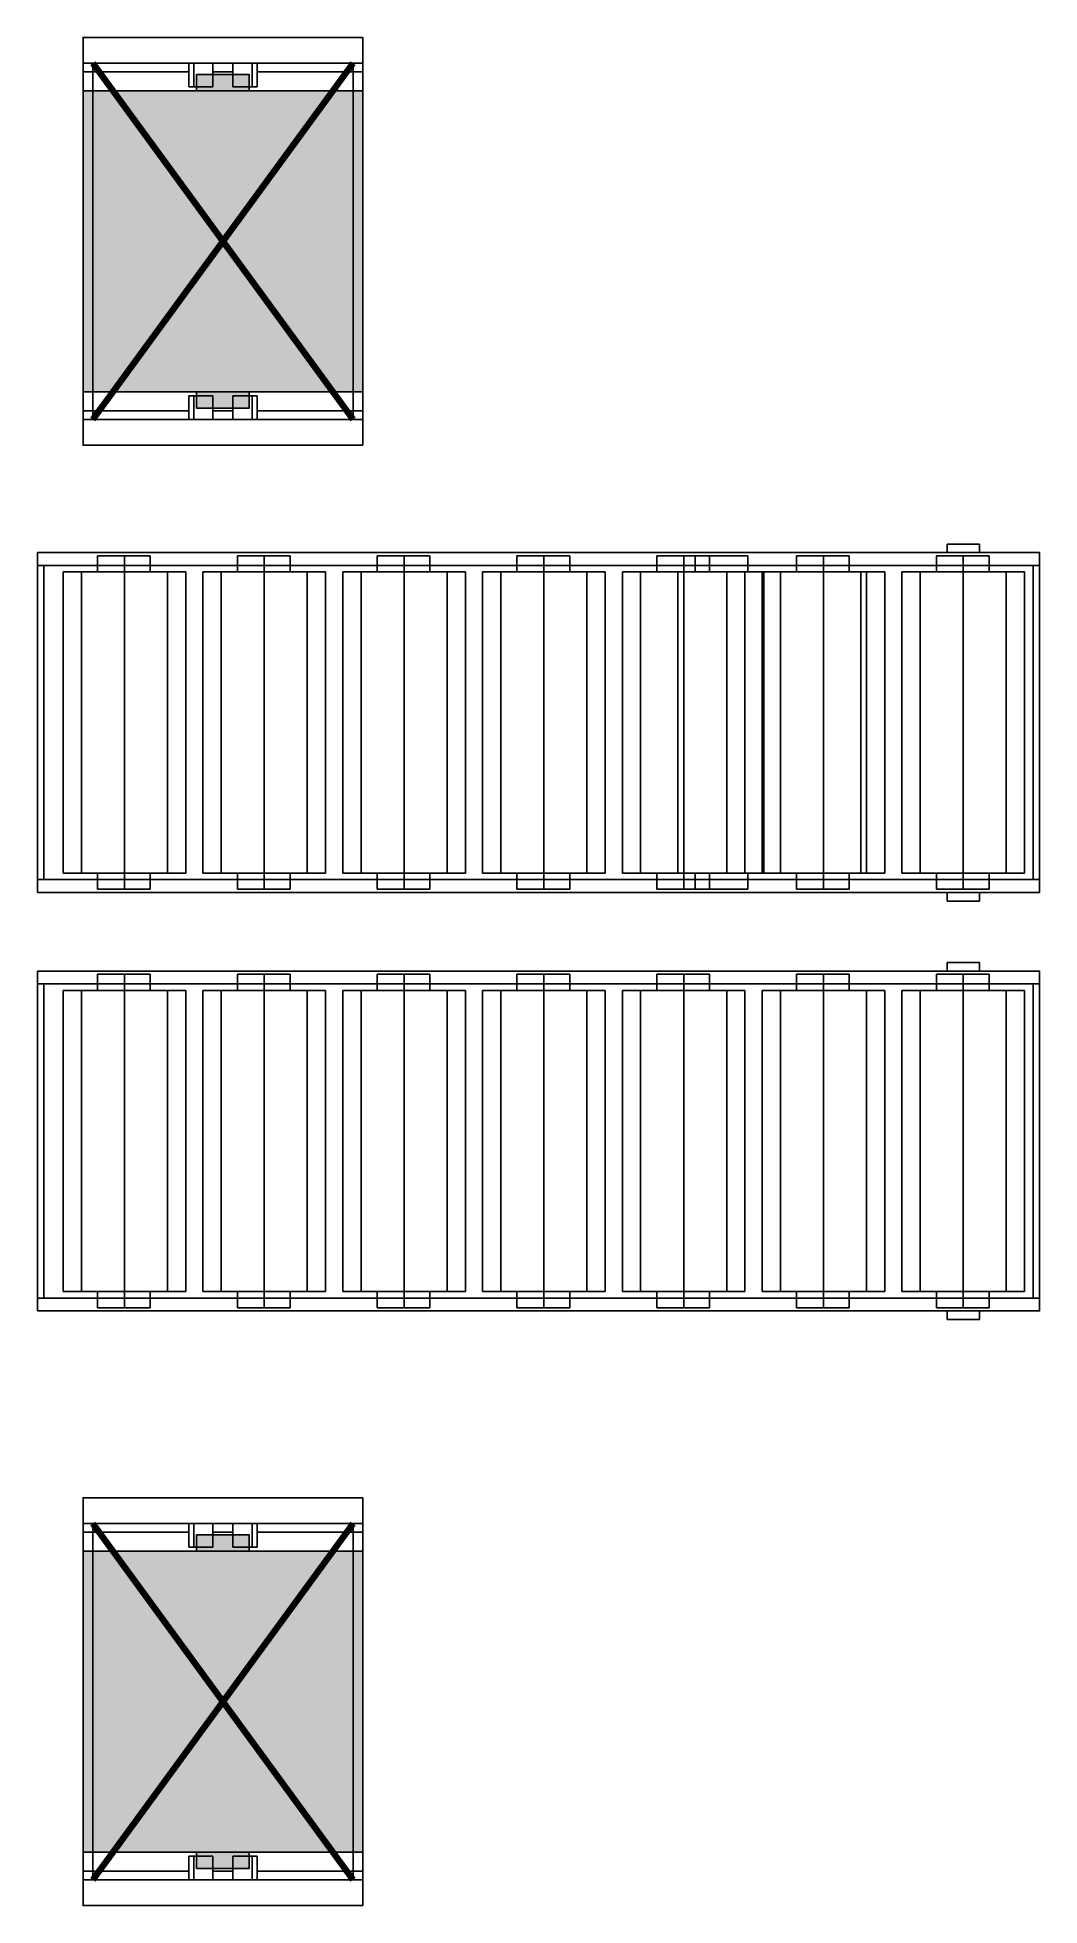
# Model space of a CAD drawing. Header units: millimetres. Extents: x -4081 to 579, y 2772 to 11457.
import ezdxf

# ---------------------------------------------------------------- set-up
doc = ezdxf.new("R2010")
doc.units = ezdxf.units.MM
doc.header["$LTSCALE"] = 0.5
doc.layers.add('MB04_Pallet', color=8, linetype='Continuous', lineweight=9)
for name, color, linetype in [('P-074D4DC8', 7, 'Continuous'), ('P-356563DD', 7, 'Continuous'), ('P-63CB6BFC', 7, 'Continuous'), ('P-7F967FF5', 7, 'Continuous')]:
    doc.layers.add(name, color=color, linetype=linetype)

# ---------------------------------------------------------------- blocks, each defined once
blk = doc.blocks.new('Bobina')
h = blk.add_hatch(color=0)
h.set_gradient(color1=(0, 0, 255), rotation=90, one_color=1, tint=1, name='CYLINDER')
h.paths.add_polyline_path([(1550, 772.5), (1475, 772.5), (1475, 527.5), (1550, 527.5)])
h.paths.add_polyline_path([(75, 772.5), (0, 772.5), (0, 527.5), (75, 527.5)])
at = {"layer": 'MB04_Pallet'}
h = blk.add_hatch(color=0, dxfattribs=at)
h.set_gradient(color1=(0, 0, 255), rotation=90, one_color=1, tint=1, name='CYLINDER')
h.paths.add_polyline_path([(1475, 1300), (75, 1300), (75, 0), (1475, 0)])
at = {"color": 0}
blk.add_lwpolyline([(75, 0), (1475, 0), (1475, 1300), (75, 1300)], close=True, dxfattribs=at)
for points in [[(75, 772.5), (0, 772.5), (0, 527.5), (75, 527.5)], [(1475, 527.5), (1550, 527.5), (1550, 772.5), (1475, 772.5)]]:
    blk.add_lwpolyline(points, dxfattribs=at)
blk = doc.blocks.new('Sbarretta')
at = {"color": 0}
for p, q in [((391.6, 110), (391.6, 0)), ((414, 110), (414, 0)), ((503.4, 110), (503.4, 0)), ((596.6, 110), (596.6, 0)), ((686, 110), (686, 0)), ((708.4, 110), (708.4, 0)), ((503.4, 0), (391.6, 0)), ((708.4, 0), (596.6, 0))]:
    blk.add_line(p, q, dxfattribs=at)
for points in [[(708.4, 70), (1200, 70), (1200, 110), (-100, 110), (-100, 70), (391.6, 70)], [(503.4, 70), (596.6, 70)]]:
    blk.add_lwpolyline(points, dxfattribs=at)

msp = doc.modelspace()

# ---------------------------------------------------------------- linework, layer by layer
at = {"layer": 'P-074D4DC8', "color": 5, "linetype": 'Continuous'}
for p, q in [((-1022.6, 9046.8), (-1022.6, 8971.8)), ((-1022.6, 9046.8), (-777.6, 9046.8)), ((-1022.6, 9046.8), (-777.6, 9046.8)), ((-777.6, 9046.8), (-777.6, 8971.8)), ((-702.6, 8971.8), (-1102.6, 8971.8)), ((-1102.6, 7571.8), (-1102.6, 8971.8)), ((-702.6, 8971.8), (-252.6, 8971.8)), ((-702.6, 7571.8), (-702.6, 8971.8)), ((-252.6, 8971.8), (-252.6, 7571.8)), ((-702.6, 7571.8), (-1102.6, 7571.8)), ((-1022.6, 7571.8), (-1022.6, 7496.8)), ((-777.6, 7571.8), (-777.6, 7496.8)), ((-702.6, 7571.8), (-252.6, 7571.8)), ((-777.6, 7496.8), (-1022.6, 7496.8))]:
    msp.add_line(p, q, dxfattribs=at)
at = {"layer": 'P-356563DD', "color": 5, "linetype": 'Continuous'}
for points in [[(-2568.1, 11457), (-3868.1, 11457), (-3868.1, 11337), (-2568.1, 11337)], [(-3868.1, 11337), (-3823.1, 11337), (-3823.1, 9681), (-3868.1, 9681)], [(-2568.1, 11337), (-2613.1, 11337), (-2613.1, 9681), (-2568.1, 9681)], [(-2568.1, 9561), (-3868.1, 9561), (-3868.1, 9681), (-2568.1, 9681)], [(-2568.1, 4668), (-3868.1, 4668), (-3868.1, 4548), (-2568.1, 4548)], [(-3868.1, 4548), (-3823.1, 4548), (-3823.1, 2892), (-3868.1, 2892)], [(-2568.1, 4548), (-2613.1, 4548), (-2613.1, 2892), (-2568.1, 2892)], [(-2568.1, 2772), (-3868.1, 2772), (-3868.1, 2892), (-2568.1, 2892)]]:
    msp.add_lwpolyline(points, close=True, dxfattribs=at)
at = {"layer": 'P-356563DD', "color": 5, "linetype": 'Continuous', "const_width": 30}
for points in [[(-2613.1, 11337), (-3823.1, 9681)], [(-3823.1, 11337), (-2613.1, 9681)], [(-2613.1, 4548), (-3823.1, 2892)], [(-3823.1, 4548), (-2613.1, 2892)]]:
    msp.add_lwpolyline(points, dxfattribs=at)
at = {"layer": 'P-63CB6BFC', "color": 5, "linetype": 'Continuous'}
for p, q in [((-3801, 9046.8), (-3556, 9046.8)), ((-3801, 8971.8), (-3801, 9046.8)), ((-3676, 9046.8), (-3676, 7496.8)), ((-3556, 8971.8), (-3556, 9046.8)), ((-3151, 9046.8), (-2906, 9046.8)), ((-3151, 8971.8), (-3151, 9046.8)), ((-3026, 9046.8), (-3026, 7496.8)), ((-2906, 8971.8), (-2906, 9046.8)), ((-2501, 9046.8), (-2256, 9046.8)), ((-2501, 8971.8), (-2501, 9046.8)), ((-2376, 9046.8), (-2376, 7496.8)), ((-2256, 8971.8), (-2256, 9046.8)), ((-1851, 9046.8), (-1606, 9046.8)), ((-1851, 8971.8), (-1851, 9046.8)), ((-1726, 9046.8), (-1726, 7496.8)), ((-1606, 8971.8), (-1606, 9046.8)), ((-1201, 9046.8), (-956, 9046.8)), ((-1201, 8971.8), (-1201, 9046.8)), ((-1076, 9046.8), (-1076, 7496.8)), ((-956, 8971.8), (-956, 9046.8)), ((-551, 9046.8), (-306, 9046.8)), ((-551, 8971.8), (-551, 9046.8)), ((-426, 9046.8), (-426, 7496.8)), ((-306, 8971.8), (-306, 9046.8)), ((99, 9046.8), (344, 9046.8)), ((99, 8971.8), (99, 9046.8)), ((224, 9046.8), (224, 7496.8)), ((344, 8971.8), (344, 9046.8)), ((-3961, 7571.8), (-3961, 8971.8)), ((-3876, 8971.8), (-3961, 8971.8)), ((-3876, 8971.8), (-3876, 7571.8)), ((-3876, 8971.8), (-3476, 8971.8)), ((-3476, 8971.8), (-3476, 7571.8)), ((-3391, 8971.8), (-3476, 8971.8)), ((-3391, 8971.8), (-3391, 7571.8)), ((-3311, 7571.8), (-3311, 8971.8)), ((-3226, 8971.8), (-3311, 8971.8)), ((-3226, 8971.8), (-3226, 7571.8)), ((-3226, 8971.8), (-2826, 8971.8)), ((-2826, 8971.8), (-2826, 7571.8)), ((-2741, 8971.8), (-2826, 8971.8)), ((-2741, 8971.8), (-2741, 7571.8)), ((-2661, 7571.8), (-2661, 8971.8)), ((-2576, 8971.8), (-2661, 8971.8)), ((-2576, 8971.8), (-2576, 7571.8)), ((-2576, 8971.8), (-2176, 8971.8)), ((-2176, 8971.8), (-2176, 7571.8)), ((-2091, 8971.8), (-2176, 8971.8)), ((-2091, 8971.8), (-2091, 7571.8)), ((-2011, 7571.8), (-2011, 8971.8)), ((-1926, 8971.8), (-2011, 8971.8)), ((-1926, 8971.8), (-1926, 7571.8)), ((-1926, 8971.8), (-1526, 8971.8)), ((-1526, 8971.8), (-1526, 7571.8)), ((-1441, 8971.8), (-1526, 8971.8)), ((-1441, 8971.8), (-1441, 7571.8)), ((-1361, 7571.8), (-1361, 8971.8)), ((-1276, 8971.8), (-1361, 8971.8)), ((-1276, 8971.8), (-1276, 7571.8)), ((-1276, 8971.8), (-876, 8971.8)), ((-876, 8971.8), (-876, 7571.8)), ((-791, 8971.8), (-876, 8971.8)), ((-791, 8971.8), (-791, 7571.8)), ((-711, 7571.8), (-711, 8971.8)), ((-626, 8971.8), (-711, 8971.8)), ((-626, 8971.8), (-626, 7571.8)), ((-626, 8971.8), (-226, 8971.8)), ((-226, 8971.8), (-226, 7571.8)), ((-141, 8971.8), (-226, 8971.8)), ((-141, 8971.8), (-141, 7571.8)), ((-61, 7571.8), (-61, 8971.8)), ((24, 8971.8), (-61, 8971.8)), ((24, 8971.8), (24, 7571.8)), ((24, 8971.8), (424, 8971.8)), ((424, 8971.8), (424, 7571.8)), ((509, 8971.8), (424, 8971.8)), ((509, 8971.8), (509, 7571.8)), ((-3876, 7571.8), (-3961, 7571.8)), ((-3876, 7571.8), (-3476, 7571.8)), ((-3801, 7496.8), (-3801, 7571.8)), ((-3556, 7496.8), (-3556, 7571.8)), ((-3391, 7571.8), (-3476, 7571.8)), ((-3226, 7571.8), (-3311, 7571.8)), ((-3226, 7571.8), (-2826, 7571.8)), ((-3151, 7496.8), (-3151, 7571.8)), ((-2906, 7496.8), (-2906, 7571.8)), ((-2741, 7571.8), (-2826, 7571.8)), ((-2576, 7571.8), (-2661, 7571.8)), ((-2576, 7571.8), (-2176, 7571.8)), ((-2501, 7496.8), (-2501, 7571.8)), ((-2256, 7496.8), (-2256, 7571.8)), ((-2091, 7571.8), (-2176, 7571.8)), ((-1926, 7571.8), (-2011, 7571.8)), ((-1926, 7571.8), (-1526, 7571.8)), ((-1851, 7496.8), (-1851, 7571.8)), ((-1606, 7496.8), (-1606, 7571.8)), ((-1441, 7571.8), (-1526, 7571.8)), ((-1276, 7571.8), (-1361, 7571.8)), ((-1276, 7571.8), (-876, 7571.8)), ((-1201, 7496.8), (-1201, 7571.8)), ((-956, 7496.8), (-956, 7571.8)), ((-791, 7571.8), (-876, 7571.8)), ((-626, 7571.8), (-711, 7571.8)), ((-626, 7571.8), (-226, 7571.8)), ((-551, 7496.8), (-551, 7571.8)), ((-306, 7496.8), (-306, 7571.8)), ((-141, 7571.8), (-226, 7571.8)), ((24, 7571.8), (-61, 7571.8)), ((24, 7571.8), (424, 7571.8)), ((99, 7496.8), (99, 7571.8)), ((344, 7496.8), (344, 7571.8)), ((509, 7571.8), (424, 7571.8)), ((-3556, 7496.8), (-3801, 7496.8)), ((-3556, 7496.8), (-3801, 7496.8)), ((-2906, 7496.8), (-3151, 7496.8)), ((-2906, 7496.8), (-3151, 7496.8)), ((-2256, 7496.8), (-2501, 7496.8)), ((-2256, 7496.8), (-2501, 7496.8)), ((-1606, 7496.8), (-1851, 7496.8)), ((-1606, 7496.8), (-1851, 7496.8)), ((-956, 7496.8), (-1201, 7496.8)), ((-956, 7496.8), (-1201, 7496.8)), ((-306, 7496.8), (-551, 7496.8)), ((-306, 7496.8), (-551, 7496.8)), ((344, 7496.8), (99, 7496.8)), ((344, 7496.8), (99, 7496.8)), ((-3801, 7101.4), (-3556, 7101.4)), ((-3801, 7026.4), (-3801, 7101.4)), ((-3676, 7101.4), (-3676, 5551.4)), ((-3556, 7026.4), (-3556, 7101.4)), ((-3151, 7101.4), (-2906, 7101.4)), ((-3151, 7026.4), (-3151, 7101.4)), ((-3026, 7101.4), (-3026, 5551.4)), ((-2906, 7026.4), (-2906, 7101.4)), ((-2501, 7101.4), (-2256, 7101.4)), ((-2501, 7026.4), (-2501, 7101.4)), ((-2376, 7101.4), (-2376, 5551.4)), ((-2256, 7026.4), (-2256, 7101.4)), ((-1851, 7101.4), (-1606, 7101.4)), ((-1851, 7026.4), (-1851, 7101.4)), ((-1726, 7101.4), (-1726, 5551.4)), ((-1606, 7026.4), (-1606, 7101.4)), ((-1201, 7101.4), (-956, 7101.4)), ((-1201, 7026.4), (-1201, 7101.4)), ((-1076, 7101.4), (-1076, 5551.4)), ((-956, 7026.4), (-956, 7101.4)), ((-551, 7101.4), (-306, 7101.4)), ((-551, 7026.4), (-551, 7101.4)), ((-426, 7101.4), (-426, 5551.4)), ((-306, 7026.4), (-306, 7101.4)), ((99, 7101.4), (344, 7101.4)), ((99, 7026.4), (99, 7101.4)), ((224, 7101.4), (224, 5551.4)), ((344, 7026.4), (344, 7101.4)), ((-3961, 5626.4), (-3961, 7026.4)), ((-3876, 7026.4), (-3961, 7026.4)), ((-3876, 7026.4), (-3876, 5626.4)), ((-3876, 7026.4), (-3476, 7026.4)), ((-3476, 7026.4), (-3476, 5626.4)), ((-3391, 7026.4), (-3476, 7026.4)), ((-3391, 7026.4), (-3391, 5626.4)), ((-3311, 5626.4), (-3311, 7026.4)), ((-3226, 7026.4), (-3311, 7026.4)), ((-3226, 7026.4), (-3226, 5626.4)), ((-3226, 7026.4), (-2826, 7026.4)), ((-2826, 7026.4), (-2826, 5626.4)), ((-2741, 7026.4), (-2826, 7026.4)), ((-2741, 7026.4), (-2741, 5626.4)), ((-2661, 5626.4), (-2661, 7026.4)), ((-2576, 7026.4), (-2661, 7026.4)), ((-2576, 7026.4), (-2576, 5626.4)), ((-2576, 7026.4), (-2176, 7026.4)), ((-2176, 7026.4), (-2176, 5626.4)), ((-2091, 7026.4), (-2176, 7026.4)), ((-2091, 7026.4), (-2091, 5626.4)), ((-2011, 5626.4), (-2011, 7026.4)), ((-1926, 7026.4), (-2011, 7026.4)), ((-1926, 7026.4), (-1926, 5626.4)), ((-1926, 7026.4), (-1526, 7026.4)), ((-1526, 7026.4), (-1526, 5626.4)), ((-1441, 7026.4), (-1526, 7026.4)), ((-1441, 7026.4), (-1441, 5626.4)), ((-1361, 5626.4), (-1361, 7026.4)), ((-1276, 7026.4), (-1361, 7026.4)), ((-1276, 7026.4), (-1276, 5626.4)), ((-1276, 7026.4), (-876, 7026.4)), ((-876, 7026.4), (-876, 5626.4)), ((-791, 7026.4), (-876, 7026.4)), ((-791, 7026.4), (-791, 5626.4)), ((-711, 5626.4), (-711, 7026.4)), ((-626, 7026.4), (-711, 7026.4)), ((-626, 7026.4), (-626, 5626.4)), ((-626, 7026.4), (-226, 7026.4)), ((-226, 7026.4), (-226, 5626.4)), ((-141, 7026.4), (-226, 7026.4)), ((-141, 7026.4), (-141, 5626.4)), ((-61, 5626.4), (-61, 7026.4)), ((24, 7026.4), (-61, 7026.4)), ((24, 7026.4), (24, 5626.4)), ((24, 7026.4), (424, 7026.4)), ((424, 7026.4), (424, 5626.4)), ((509, 7026.4), (424, 7026.4)), ((509, 7026.4), (509, 5626.4)), ((-3876, 5626.4), (-3961, 5626.4)), ((-3876, 5626.4), (-3476, 5626.4)), ((-3801, 5551.4), (-3801, 5626.4)), ((-3556, 5551.4), (-3556, 5626.4)), ((-3391, 5626.4), (-3476, 5626.4)), ((-3226, 5626.4), (-3311, 5626.4)), ((-3226, 5626.4), (-2826, 5626.4)), ((-3151, 5551.4), (-3151, 5626.4)), ((-2906, 5551.4), (-2906, 5626.4)), ((-2741, 5626.4), (-2826, 5626.4)), ((-2576, 5626.4), (-2661, 5626.4)), ((-2576, 5626.4), (-2176, 5626.4)), ((-2501, 5551.4), (-2501, 5626.4)), ((-2256, 5551.4), (-2256, 5626.4)), ((-2091, 5626.4), (-2176, 5626.4)), ((-1926, 5626.4), (-2011, 5626.4)), ((-1926, 5626.4), (-1526, 5626.4)), ((-1851, 5551.4), (-1851, 5626.4)), ((-1606, 5551.4), (-1606, 5626.4)), ((-1441, 5626.4), (-1526, 5626.4)), ((-1276, 5626.4), (-1361, 5626.4)), ((-1276, 5626.4), (-876, 5626.4)), ((-1201, 5551.4), (-1201, 5626.4)), ((-956, 5551.4), (-956, 5626.4)), ((-791, 5626.4), (-876, 5626.4)), ((-626, 5626.4), (-711, 5626.4)), ((-626, 5626.4), (-226, 5626.4)), ((-551, 5551.4), (-551, 5626.4)), ((-306, 5551.4), (-306, 5626.4)), ((-141, 5626.4), (-226, 5626.4)), ((24, 5626.4), (-61, 5626.4)), ((24, 5626.4), (424, 5626.4)), ((99, 5551.4), (99, 5626.4)), ((344, 5551.4), (344, 5626.4)), ((509, 5626.4), (424, 5626.4)), ((-3556, 5551.4), (-3801, 5551.4)), ((-3556, 5551.4), (-3801, 5551.4)), ((-2906, 5551.4), (-3151, 5551.4)), ((-2906, 5551.4), (-3151, 5551.4)), ((-2256, 5551.4), (-2501, 5551.4)), ((-2256, 5551.4), (-2501, 5551.4)), ((-1606, 5551.4), (-1851, 5551.4)), ((-1606, 5551.4), (-1851, 5551.4)), ((-956, 5551.4), (-1201, 5551.4)), ((-956, 5551.4), (-1201, 5551.4)), ((-306, 5551.4), (-551, 5551.4)), ((-306, 5551.4), (-551, 5551.4)), ((344, 5551.4), (99, 5551.4)), ((344, 5551.4), (99, 5551.4))]:
    msp.add_line(p, q, dxfattribs=at)
at = {"layer": 'P-7F967FF5', "color": 5, "linetype": 'Continuous'}
for p, q in [((299, 9101.8), (149, 9101.8)), ((149, 9101.8), (149, 9061.8)), ((299, 9061.8), (149, 9061.8)), ((299, 9101.8), (299, 9061.8)), ((-4081, 9001.8), (-4081, 7541.8)), ((-4050.7, 9001.8), (-4050.7, 7541.8)), ((548.7, 9001.8), (548.7, 7541.8)), ((579, 9001.8), (579, 7541.8)), ((299, 7481.8), (149, 7481.8)), ((149, 7481.8), (149, 7441.8)), ((299, 7481.8), (299, 7441.8)), ((299, 7441.8), (149, 7441.8)), ((299, 7156.4), (149, 7156.4)), ((149, 7156.4), (149, 7116.4)), ((299, 7156.4), (299, 7116.4)), ((-4081, 7056.4), (-4081, 5596.4)), ((-4050.7, 7056.4), (-4050.7, 5596.4)), ((299, 7116.4), (149, 7116.4)), ((548.7, 7056.4), (548.7, 5596.4)), ((579, 7056.4), (579, 5596.4)), ((299, 5536.4), (149, 5536.4)), ((149, 5536.4), (149, 5496.4)), ((299, 5496.4), (149, 5496.4)), ((299, 5536.4), (299, 5496.4))]:
    msp.add_line(p, q, dxfattribs=at)
for points in [[(-4081, 9061.8), (579, 9061.8), (579, 9001.8), (-4081, 9001.8)], [(-4081, 7481.8), (579, 7481.8), (579, 7541.8), (-4081, 7541.8)], [(-4081, 7116.4), (579, 7116.4), (579, 7056.4), (-4081, 7056.4)], [(-4081, 5536.4), (579, 5536.4), (579, 5596.4), (-4081, 5596.4)]]:
    msp.add_lwpolyline(points, close=True, dxfattribs=at)

# ---------------------------------------------------------------- block references
at = {"layer": 'P-356563DD', "color": 5, "linetype": 'Continuous', "xscale": -1}
for p in [(-2668.1, 11227), (-2668.1, 4438)]:
    msp.add_blockref('Sbarretta', p, dxfattribs=at)
at = {"layer": 'P-356563DD', "color": 5, "linetype": 'Continuous'}
for name, p, rotation in [('Bobina', (-3868.1, 11284), 270), ('Sbarretta', (-2668.1, 9791), 180), ('Bobina', (-3868.1, 4495), 270), ('Sbarretta', (-2668.1, 3002), 180)]:
    msp.add_blockref(name, p, dxfattribs=dict(at, rotation=rotation))

doc.saveas('drawing.dxf')
